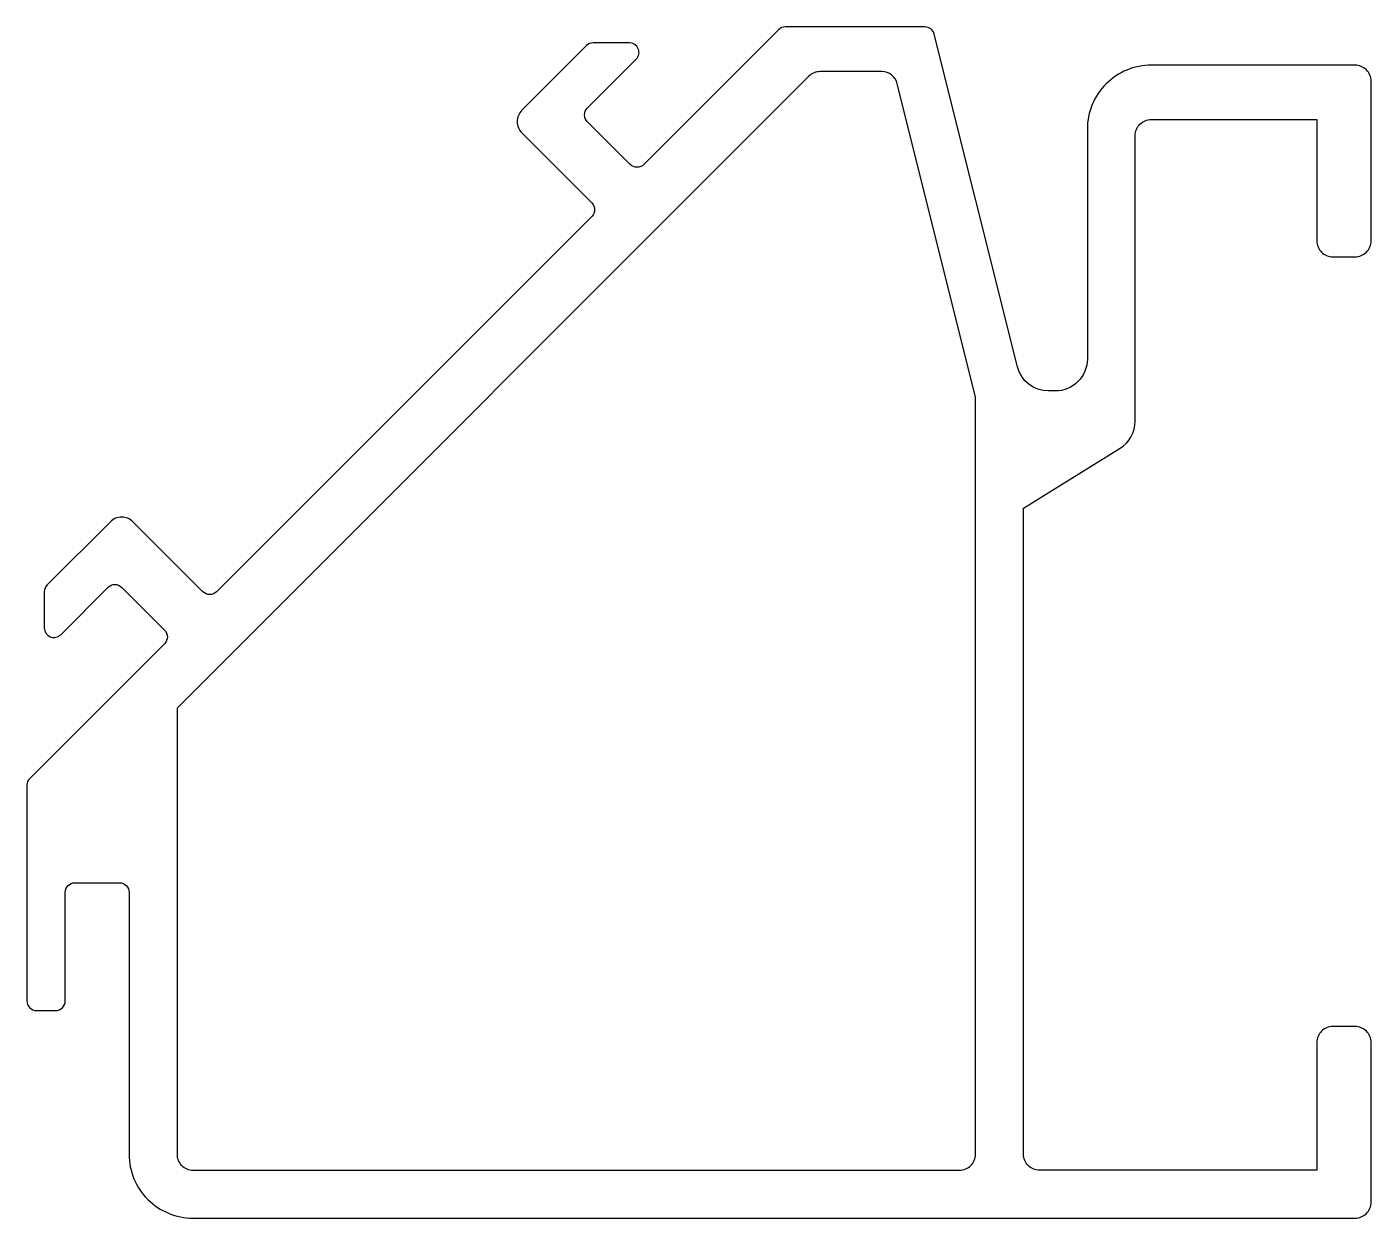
# Model space of a CAD drawing. Extents: x 153.1 to 195.2, y 208.1 to 245.4.
import ezdxf

# ---------------------------------------------------------------- set-up
doc = ezdxf.new("R2010")
doc.units = 0
doc.layers.add('ANA', color=220, linetype='CONTINUOUS')

msp = doc.modelspace()

# ---------------------------------------------------------------- linework, layer by layer
at = {"layer": 'ANA', "color": 7}
for points in [[(153.118, 221.649), (153.118, 214.897, 0.414214), (153.418, 214.597), (154.018, 214.597, 0.414214), (154.318, 214.897), (154.318, 218.297, -0.414214), (154.618, 218.597), (156.018, 218.597, -0.414214), (156.318, 218.297), (156.318, 210.097, 0.414214), (158.318, 208.097), (194.702, 208.097, 0.414214), (195.202, 208.597), (195.202, 213.597, 0.414214), (194.702, 214.097), (194.002, 214.097, 0.414214), (193.502, 213.597), (193.502, 209.597), (184.818, 209.597, -0.414214), (184.318, 210.097), (184.318, 230.325), (187.346, 232.204, 0.259439), (187.818, 233.053), (187.818, 241.997, -0.414214), (188.318, 242.497), (193.502, 242.497), (193.502, 238.697, 0.414214), (194.002, 238.197), (194.702, 238.197, 0.414214), (195.202, 238.697), (195.202, 243.697, 0.414214), (194.702, 244.197), (188.318, 244.197, 0.414214), (186.318, 242.197), (186.318, 234.997, -0.414214), (185.318, 233.997), (185.099, 233.997, -0.344151), (184.129, 234.754), (181.525, 245.17, 0.344151), (181.234, 245.397), (176.866, 245.397, 0.198912), (176.654, 245.309), (172.432, 241.087, -0.414214), (172.008, 241.087), (170.664, 242.431, -0.414214), (170.664, 242.855), (172.195, 244.386, 0.668179), (171.983, 244.898), (170.851, 244.898, 0.198912), (170.639, 244.81), (168.614, 242.784, 0.414214), (168.614, 242.077), (170.806, 239.885, -0.414214), (170.806, 239.461), (159.054, 227.709, -0.414214), (158.63, 227.709), (156.438, 229.902, 0.414214), (155.731, 229.902), (153.751, 227.922, 0.198912), (153.664, 227.71), (153.664, 226.579, 0.668179), (154.176, 226.366), (155.66, 227.851, -0.414214), (156.084, 227.851), (157.428, 226.507, -0.414214), (157.428, 226.083), (153.206, 221.861, 0.198912)], [(157.818, 210.097, 0.414214), (158.318, 209.597), (182.318, 209.597, 0.414214), (182.818, 210.097), (182.818, 233.812), (180.367, 243.618, 0.344151), (179.882, 243.997), (177.953, 243.997, 0.198912), (177.6, 243.851), (157.818, 224.069)]]:
    msp.add_lwpolyline(points, format="xyb", close=True, dxfattribs=at)

doc.saveas('drawing.dxf')
